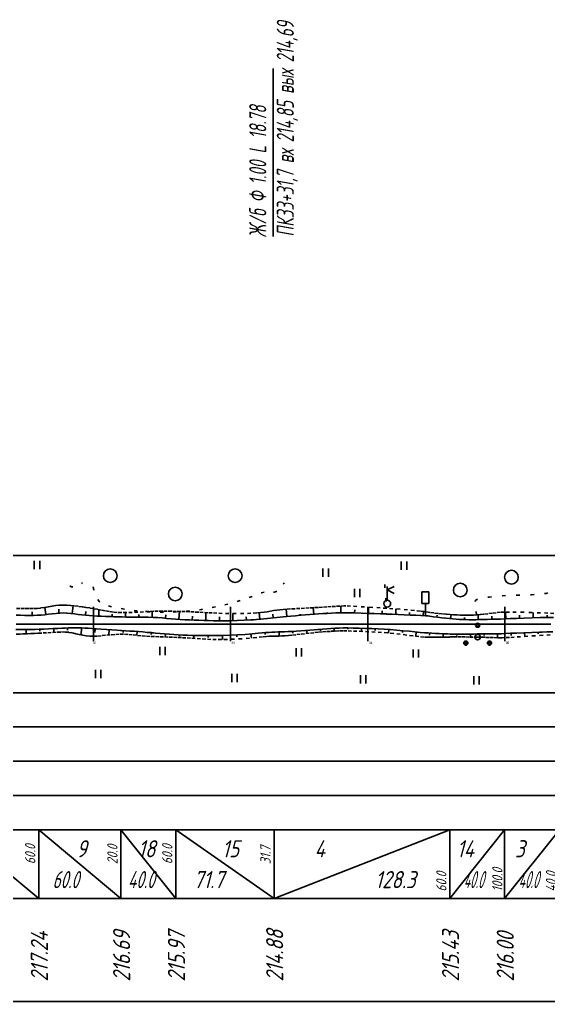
# Model space of a CAD drawing. Extents: x 2172 to 5772, y -842 to -248.
# Drawn here: x 2896.4 to 2973.6, y -677.5 to -534.4 of the extents above; entities that cross this region are included whole.
import ezdxf

# ---------------------------------------------------------------- set-up
doc = ezdxf.new("R2010")
doc.units = 0
doc.header["$MEASUREMENT"] = 0
for name, pattern in [('CONTI', [0]), ('STROT', [1.7, 0.5, -1.2]), ('TP0', [0])]:
    doc.linetypes.add(name, pattern=pattern)
doc.layers.get('0').update_dxf_attribs({"linetype": 'CONTINUOUS'})
for name, color, linetype in [('DEFAULT', 7, 'CONTI'), ('OTKOSDEFAULT', 32, 'CONTI'), ('SIT_LDEFAULT', 7, 'CONTI'), ('USLZNDEFAULT', 7, 'CONTI'), ('ОТМЕТКИ_КЮВЕТОВ', 7, 'CONTINUOUS'), ('ЧЕРНЫЕ_ОТМЕТКИ', 7, 'CONTINUOUS')]:
    doc.layers.add(name, color=color, linetype=linetype)
doc.styles.add('eskd', font='spds.shx', dxfattribs={"width": 1.2, "oblique": 15})
doc.styles.add('SHRFT', font='TXT', dxfattribs={"width": 8.75})
doc.styles.add('ГОСТ', font='gost.TTF', dxfattribs={"oblique": 15, "height": 1})

# ---------------------------------------------------------------- blocks, each defined once
blk = doc.blocks.new('BL_2009')
at = {"color": 0}
for centre, radius in [((0, 8.65), 1.5), ((0, 8.65), 0.75), ((0, 0), 2), ((-8.65, -4.35), 1.5), ((-8.65, -4.35), 0.75), ((8.65, -4.35), 1.5), ((8.65, -4.35), 0.75)]:
    blk.add_circle(centre, radius, dxfattribs=at)
blk = doc.blocks.new('BL_15')
at = {"color": 0}
for p, q in [((2.5, 17.5), (-2.5, 17.5)), ((-2.5, 17.5), (-2.5, 9)), ((2.5, 9), (2.5, 17.5)), ((-2.5, 9), (0, 9)), ((0, 0), (0, 9)), ((0, 9), (2.5, 9)), ((2, 0), (0, 0))]:
    blk.add_line(p, q, dxfattribs=at)
blk = doc.blocks.new('BL_4017')
at = {"color": 0}
for p, q in [((0, 2.5), (0, 12.5)), ((5, 12.5), (0, 10)), ((0, 10), (5, 7.5))]:
    blk.add_line(p, q, dxfattribs=at)
blk.add_circle((0, 0), 2.5, dxfattribs=at)
blk = doc.blocks.new('BL_2011')
at = {"color": 0}
for p, q in [((0, 0), (0, 6)), ((4, 0), (4, 6))]:
    blk.add_line(p, q, dxfattribs=at)
blk = doc.blocks.new('BL_2004')
at = {"color": 0}
blk.add_circle((0, 0), 5, dxfattribs=at)

msp = doc.modelspace()

# ---------------------------------------------------------------- linework, layer by layer
at = {"linetype": 'TP0'}
for p, q in [((2933.46, -565.98), (2933.46, -541.48)), ((3107.23, -612.48), (2267.23, -612.48)), ((3107.23, -632.48), (2267.23, -632.48)), ((3107.23, -642.48), (2267.23, -642.48)), ((3107.23, -647.48), (2267.23, -647.48)), ((3107.23, -652.48), (2267.23, -652.48)), ((3107.23, -662.48), (2267.23, -662.48)), ((3107.23, -677.48), (2267.23, -677.48))]:
    msp.add_line(p, q, dxfattribs=at)
at = {"layer": 'DEFAULT', "color": 12, "linetype": 'CONTI'}
for p, q in [((2907.23, -624.98), (2907.23, -619.98)), ((2927.23, -624.98), (2927.23, -619.98)), ((2947.23, -624.98), (2947.23, -619.98)), ((2967.23, -624.98), (2967.23, -619.98)), ((2907.02, -622.48), (2906.23, -622.48)), ((2907.81, -622.48), (2907.02, -622.48)), ((2908.59, -622.48), (2907.81, -622.48)), ((2909.38, -622.48), (2908.59, -622.48)), ((2910.17, -622.48), (2909.38, -622.48)), ((2910.95, -622.48), (2910.17, -622.48)), ((2911.74, -622.48), (2910.95, -622.48)), ((2912.53, -622.48), (2911.74, -622.48)), ((2913.31, -622.48), (2912.53, -622.48)), ((2914.1, -622.48), (2913.31, -622.48)), ((2914.88, -622.48), (2914.1, -622.48)), ((2915.67, -622.48), (2914.88, -622.48)), ((2916.46, -622.48), (2915.67, -622.48)), ((2917.24, -622.48), (2916.46, -622.48)), ((2918.03, -622.48), (2917.24, -622.48)), ((2918.82, -622.48), (2918.03, -622.48)), ((2919.6, -622.48), (2918.82, -622.48)), ((2920.39, -622.48), (2919.6, -622.48)), ((2921.18, -622.48), (2920.39, -622.48)), ((2921.96, -622.48), (2921.18, -622.48)), ((2922.75, -622.48), (2921.96, -622.48)), ((2923.54, -622.48), (2922.75, -622.48)), ((2924.32, -622.48), (2923.54, -622.48)), ((2925.11, -622.48), (2924.32, -622.48)), ((2925.9, -622.48), (2925.11, -622.48)), ((2926.68, -622.48), (2925.9, -622.48)), ((2927.47, -622.48), (2926.68, -622.48)), ((2928.26, -622.48), (2927.47, -622.48)), ((2929.04, -622.48), (2928.26, -622.48)), ((2943.04, -622.48), (2950.3, -622.48)), ((2964.3, -622.48), (2965.48, -622.48)), ((2965.48, -622.48), (2966.65, -622.48)), ((2966.65, -622.48), (2967.83, -622.48)), ((2967.83, -622.48), (2969, -622.48))]:
    msp.add_line(p, q, dxfattribs=at)
for points in [[(2895.95, -622.48, 0), (2896.79, -622.48, 0)], [(2896.79, -622.48, 0), (2897.59, -622.48, 0)], [(2897.59, -622.48, 0), (2898.36, -622.48, 0)], [(2898.36, -622.48, 0), (2899.09, -622.48, 0)], [(2899.09, -622.48, 0), (2899.79, -622.48, 0)], [(2899.79, -622.48, 0), (2900.45, -622.48, 0)], [(2900.45, -622.48, 0), (2901.07, -622.48, 0)], [(2901.07, -622.48, 0), (2901.66, -622.48, 0)], [(2901.66, -622.48, 0), (2902.21, -622.48, 0)], [(2902.21, -622.48, 0), (2902.73, -622.48, 0)], [(2902.73, -622.48, 0), (2903.22, -622.48, 0)], [(2903.22, -622.48, 0), (2903.66, -622.48, 0)], [(2903.66, -622.48, 0), (2904.07, -622.48, 0)], [(2904.07, -622.48, 0), (2904.45, -622.48, 0)], [(2904.45, -622.48, 0), (2904.79, -622.48, 0)], [(2904.79, -622.48, 0), (2905.09, -622.48, 0)], [(2905.09, -622.48, 0), (2905.36, -622.48, 0)], [(2905.36, -622.48, 0), (2905.59, -622.48, 0)], [(2905.59, -622.48, 0), (2905.79, -622.48, 0)], [(2905.79, -622.48, 0), (2905.95, -622.48, 0)], [(2905.95, -622.48, 0), (2906.07, -622.48, 0)], [(2906.07, -622.48, 0), (2906.16, -622.48, 0)], [(2906.16, -622.48, 0), (2906.22, -622.48, 0)], [(2906.22, -622.48, 0), (2906.23, -622.48, 0)], [(2929.06, -622.48, 0), (2929.04, -622.48, 0)], [(2929.11, -622.48, 0), (2929.06, -622.48, 0)], [(2929.2, -622.48, 0), (2929.11, -622.48, 0)], [(2929.33, -622.48, 0), (2929.2, -622.48, 0)], [(2929.49, -622.48, 0), (2929.33, -622.48, 0)], [(2929.69, -622.48, 0), (2929.49, -622.48, 0)], [(2929.92, -622.48, 0), (2929.69, -622.48, 0)], [(2930.19, -622.48, 0), (2929.92, -622.48, 0)], [(2930.49, -622.48, 0), (2930.19, -622.48, 0)], [(2930.83, -622.48, 0), (2930.49, -622.48, 0)], [(2931.2, -622.48, 0), (2930.83, -622.48, 0)], [(2931.61, -622.48, 0), (2931.2, -622.48, 0)], [(2932.06, -622.48, 0), (2931.61, -622.48, 0)], [(2932.54, -622.48, 0), (2932.06, -622.48, 0)], [(2933.06, -622.48, 0), (2932.54, -622.48, 0)], [(2933.61, -622.48, 0), (2933.06, -622.48, 0)], [(2934.2, -622.48, 0), (2933.61, -622.48, 0)], [(2934.83, -622.48, 0), (2934.2, -622.48, 0)], [(2935.49, -622.48, 0), (2934.83, -622.48, 0)], [(2936.18, -622.48, 0), (2935.49, -622.48, 0)], [(2936.92, -622.48, 0), (2936.18, -622.48, 0)], [(2937.69, -622.48, 0), (2936.92, -622.48, 0)], [(2938.49, -622.48, 0), (2937.69, -622.48, 0)], [(2939.33, -622.48, 0), (2938.49, -622.48, 0)], [(2940.2, -622.48, 0), (2939.33, -622.48, 0)], [(2941.11, -622.48, 0), (2940.2, -622.48, 0)], [(2942.06, -622.48, 0), (2941.11, -622.48, 0)], [(2943.04, -622.48, 0), (2942.06, -622.48, 0)], [(2950.3, -622.48, 0), (2951.81, -622.48, 0)], [(2951.81, -622.48, 0), (2953.24, -622.48, 0)], [(2953.24, -622.48, 0), (2954.58, -622.48, 0)], [(2954.58, -622.48, 0), (2955.83, -622.48, 0)], [(2955.83, -622.48, 0), (2957, -622.48, 0)], [(2957, -622.48, 0), (2958.08, -622.48, 0)], [(2958.08, -622.48, 0), (2959.07, -622.48, 0)], [(2959.07, -622.48, 0), (2959.98, -622.48, 0)], [(2959.98, -622.48, 0), (2960.8, -622.48, 0)], [(2960.8, -622.48, 0), (2961.53, -622.48, 0)], [(2961.53, -622.48, 0), (2962.18, -622.48, 0)], [(2962.18, -622.48, 0), (2962.74, -622.48, 0)], [(2962.74, -622.48, 0), (2963.22, -622.48, 0)], [(2963.22, -622.48, 0), (2963.61, -622.48, 0)], [(2963.61, -622.48, 0), (2963.91, -622.48, 0)], [(2963.91, -622.48, 0), (2964.13, -622.48, 0)], [(2964.13, -622.48, 0), (2964.26, -622.48, 0)], [(2964.26, -622.48, 0), (2964.3, -622.48, 0)], [(2969.05, -622.48, 0), (2969, -622.48, 0)], [(2969.17, -622.48, 0), (2969.05, -622.48, 0)], [(2969.37, -622.48, 0), (2969.17, -622.48, 0)], [(2969.66, -622.48, 0), (2969.37, -622.48, 0)], [(2970.02, -622.48, 0), (2969.66, -622.48, 0)], [(2970.48, -622.48, 0), (2970.02, -622.48, 0)], [(2971, -622.48, 0), (2970.48, -622.48, 0)], [(2971.62, -622.48, 0), (2971, -622.48, 0)], [(2972.31, -622.48, 0), (2971.62, -622.48, 0)], [(2973.09, -622.48, 0), (2972.31, -622.48, 0)], [(2973.94, -622.48, 0), (2973.09, -622.48, 0)]]:
    msp.add_polyline3d(points, dxfattribs=at)
at = {"layer": 'OTKOSDEFAULT', "color": 32, "linetype": 'STROT'}
for p, q in [((2902.77, -619.7, 43.27), (2902.23, -619.72, 43.27)), ((2903.31, -619.71, 43.27), (2902.77, -619.7, 43.27)), ((2896.49, -620.2, 43.35), (2895.84, -620.19, 43.36)), ((2897.13, -620.21, 43.34), (2896.49, -620.2, 43.35)), ((2897.76, -620.22, 43.33), (2897.13, -620.21, 43.34)), ((2898.37, -620.21, 43.32), (2897.76, -620.22, 43.33)), ((2898.94, -620.19, 43.31), (2898.37, -620.21, 43.32)), ((2899.5, -620.14, 43.31), (2898.94, -620.19, 43.31)), ((2900.05, -620.06, 43.3), (2899.5, -620.14, 43.31)), ((2900.6, -619.96, 43.29), (2900.05, -620.06, 43.3)), ((2901.15, -619.87, 43.29), (2900.6, -619.96, 43.29)), ((2901.69, -619.78, 43.28), (2901.15, -619.87, 43.29)), ((2902.23, -619.72, 43.27), (2901.69, -619.78, 43.28)), ((2903.86, -619.75, 43.27), (2903.31, -619.71, 43.27)), ((2904.42, -619.81, 43.26), (2903.86, -619.75, 43.27)), ((2904.98, -619.88, 43.26), (2904.42, -619.81, 43.26)), ((2905.55, -619.97, 43.26), (2904.98, -619.88, 43.26)), ((2906.11, -620.05, 43.26), (2905.55, -619.97, 43.26)), ((2906.66, -620.13, 43.26), (2906.11, -620.05, 43.26)), ((2907.22, -620.22, 43.26), (2906.66, -620.13, 43.26)), ((2907.78, -620.32, 43.25), (2907.22, -620.22, 43.26)), ((2908.35, -620.44, 43.24), (2907.78, -620.32, 43.25)), ((2908.93, -620.55, 43.24), (2908.35, -620.44, 43.24)), ((2909.51, -620.65, 43.23), (2908.93, -620.55, 43.24)), ((2910.1, -620.73, 43.22), (2909.51, -620.65, 43.23)), ((2910.68, -620.78, 43.21), (2910.1, -620.73, 43.22)), ((2911.33, -620.81, 43.2), (2910.68, -620.78, 43.21)), ((2912.07, -620.81, 43.19), (2911.33, -620.81, 43.2)), ((2912.88, -620.78, 43.18), (2912.07, -620.81, 43.19)), ((2913.71, -620.74, 43.16), (2912.88, -620.78, 43.18)), ((2914.53, -620.68, 43.15), (2913.71, -620.74, 43.16)), ((2915.31, -620.64, 43.13), (2914.53, -620.68, 43.15)), ((2916.01, -620.61, 43.12), (2915.31, -620.64, 43.13)), ((2916.66, -620.6, 43.13), (2916.01, -620.61, 43.12)), ((2917.32, -620.59, 43.13), (2916.66, -620.6, 43.13)), ((2917.98, -620.6, 43.13), (2917.32, -620.59, 43.13)), ((2918.63, -620.61, 43.14), (2917.98, -620.6, 43.13)), ((2919.29, -620.62, 43.14), (2918.63, -620.61, 43.14)), ((2919.95, -620.64, 43.14), (2919.29, -620.62, 43.14)), ((2920.6, -620.66, 43.15), (2919.95, -620.64, 43.14)), ((2921.26, -620.68, 43.15), (2920.6, -620.66, 43.15)), ((2921.91, -620.71, 43.15), (2921.26, -620.68, 43.15)), ((2922.57, -620.75, 43.15), (2921.91, -620.71, 43.15)), ((2923.23, -620.78, 43.15), (2922.57, -620.75, 43.15)), ((2923.9, -620.82, 43.16), (2923.23, -620.78, 43.15)), ((2924.56, -620.85, 43.16), (2923.9, -620.82, 43.16)), ((2925.22, -620.88, 43.16), (2924.56, -620.85, 43.16)), ((2926.01, -620.91, 43.15), (2925.22, -620.88, 43.16)), ((2926.98, -620.94, 43.14), (2926.01, -620.91, 43.15)), ((2928.06, -620.95, 43.12), (2926.98, -620.94, 43.14)), ((2929.15, -620.94, 43.1), (2928.06, -620.95, 43.12)), ((2930.17, -620.9, 43.09), (2929.15, -620.94, 43.1)), ((2931.03, -620.85, 43.08), (2930.17, -620.9, 43.09)), ((2931.65, -620.8, 43.07), (2931.03, -620.85, 43.08)), ((2932.11, -620.74, 43.06), (2931.65, -620.8, 43.07)), ((2932.57, -620.67, 43.05), (2932.11, -620.74, 43.06)), ((2933.04, -620.6, 43.03), (2932.57, -620.67, 43.05)), ((2933.5, -620.52, 43.02), (2933.04, -620.6, 43.03)), ((2933.96, -620.44, 43.01), (2933.5, -620.52, 43.02)), ((2934.42, -620.38, 43), (2933.96, -620.44, 43.01)), ((2934.89, -620.33, 42.99), (2934.42, -620.38, 43)), ((2935.4, -620.29, 43), (2934.89, -620.33, 42.99)), ((2935.99, -620.26, 43), (2935.4, -620.29, 43)), ((2936.63, -620.23, 43.02), (2935.99, -620.26, 43)), ((2937.32, -620.2, 43.03), (2936.63, -620.23, 43.02)), ((2938.01, -620.16, 43.04), (2937.32, -620.2, 43.03)), ((2938.7, -620.13, 43.05), (2938.01, -620.16, 43.04)), ((2939.36, -620.09, 43.06), (2938.7, -620.13, 43.05)), ((2939.99, -620.05, 43.07), (2939.36, -620.09, 43.06)), ((2940.62, -620.01, 43.08), (2939.99, -620.05, 43.07)), ((2941.26, -619.97, 43.09), (2940.62, -620.01, 43.08)), ((2941.9, -619.93, 43.11), (2941.26, -619.97, 43.09)), ((2942.54, -619.89, 43.12), (2941.9, -619.93, 43.11)), ((2943.18, -619.86, 43.13), (2942.54, -619.89, 43.12)), ((2943.82, -619.82, 43.14), (2943.18, -619.86, 43.13)), ((2944.06, -619.83, 43.14), (2943.82, -619.82, 43.14)), ((2944.72, -619.87, 43.14), (2944.06, -619.83, 43.14)), ((2945.66, -619.91, 43.14), (2944.72, -619.87, 43.14)), ((2946.78, -619.97, 43.14), (2945.66, -619.91, 43.14)), ((2947.96, -620.04, 43.14), (2946.78, -619.97, 43.14)), ((2949.07, -620.11, 43.14), (2947.96, -620.04, 43.14)), ((2950.01, -620.17, 43.15), (2949.07, -620.11, 43.14)), ((2950.92, -620.23, 43.15), (2950.01, -620.17, 43.15)), ((2951.96, -620.32, 43.15), (2950.92, -620.23, 43.15)), ((2953.03, -620.42, 43.15), (2951.96, -620.32, 43.15)), ((2954.04, -620.51, 43.15), (2953.03, -620.42, 43.15)), ((2954.89, -620.59, 43.15), (2954.04, -620.51, 43.15)), ((2955.47, -620.65, 43.15), (2954.89, -620.59, 43.15)), ((2955.69, -620.67, 43.15), (2955.47, -620.65, 43.15)), ((2956.28, -620.77, 43.15), (2955.69, -620.67, 43.15)), ((2956.88, -620.85, 43.15), (2956.28, -620.77, 43.15)), ((2957.5, -620.91, 43.15), (2956.88, -620.85, 43.15)), ((2958.11, -620.98, 43.14), (2957.5, -620.91, 43.15)), ((2958.7, -621.03, 43.14), (2958.11, -620.98, 43.14)), ((2959.25, -621.07, 43.14), (2958.7, -621.03, 43.14)), ((2959.76, -621.11, 43.14), (2959.25, -621.07, 43.14)), ((2960.24, -621.14, 43.15), (2959.76, -621.11, 43.14)), ((2963.65, -621.1, 43.21), (2963.14, -621.14, 43.21)), ((2964.2, -621.04, 43.21), (2963.65, -621.1, 43.21)), ((2964.78, -620.97, 43.21), (2964.2, -621.04, 43.21)), ((2965.39, -620.89, 43.21), (2964.78, -620.97, 43.21)), ((2966, -620.82, 43.21), (2965.39, -620.89, 43.21)), ((2966.61, -620.76, 43.21), (2966, -620.82, 43.21)), ((2967.21, -620.73, 43.21), (2966.61, -620.76, 43.21)), ((2967.94, -620.72, 43.22), (2967.21, -620.73, 43.21)), ((2968.92, -620.72, 43.23), (2967.94, -620.72, 43.22)), ((2970.05, -620.75, 43.24), (2968.92, -620.72, 43.23)), ((2971.25, -620.79, 43.25), (2970.05, -620.75, 43.24)), ((2972.44, -620.83, 43.27), (2971.25, -620.79, 43.25)), ((2973.52, -620.88, 43.28), (2972.44, -620.83, 43.27)), ((2974.42, -620.91, 43.29), (2973.52, -620.88, 43.28)), ((2960.73, -621.16, 43.16), (2960.24, -621.14, 43.15)), ((2961.21, -621.17, 43.17), (2960.73, -621.16, 43.16)), ((2961.69, -621.18, 43.18), (2961.21, -621.17, 43.17)), ((2962.18, -621.18, 43.19), (2961.69, -621.18, 43.18)), ((2962.66, -621.17, 43.2), (2962.18, -621.18, 43.19)), ((2963.14, -621.14, 43.21), (2962.66, -621.17, 43.2)), ((2895.94, -623.96, 43.48), (2896.47, -623.93, 43.47)), ((2896.47, -623.93, 43.47), (2897.01, -623.91, 43.46)), ((2897.01, -623.91, 43.46), (2897.55, -623.88, 43.45)), ((2897.55, -623.88, 43.45), (2898.08, -623.86, 43.44)), ((2898.08, -623.86, 43.44), (2898.62, -623.84, 43.44)), ((2898.62, -623.84, 43.44), (2899.2, -623.81, 43.43)), ((2899.2, -623.81, 43.43), (2899.86, -623.77, 43.42)), ((2899.86, -623.77, 43.42), (2900.55, -623.73, 43.41)), ((2900.55, -623.73, 43.41), (2901.25, -623.68, 43.4)), ((2901.25, -623.68, 43.4), (2901.93, -623.65, 43.39)), ((2901.93, -623.65, 43.39), (2902.56, -623.63, 43.38)), ((2902.56, -623.63, 43.38), (2903.11, -623.64, 43.37)), ((2903.11, -623.64, 43.37), (2903.62, -623.68, 43.36)), ((2903.62, -623.68, 43.36), (2904.13, -623.77, 43.35)), ((2904.13, -623.77, 43.35), (2904.63, -623.88, 43.34)), ((2904.63, -623.88, 43.34), (2905.14, -624, 43.33)), ((2909.81, -624.03, 43.28), (2910.47, -623.98, 43.28)), ((2910.47, -623.98, 43.28), (2911.1, -623.96, 43.28)), ((2911.1, -623.96, 43.28), (2911.73, -623.97, 43.29)), ((2911.73, -623.97, 43.29), (2912.37, -624.01, 43.3)), ((2936.87, -624.01, 43.31), (2937.53, -623.93, 43.31)), ((2937.53, -623.93, 43.31), (2938.21, -623.86, 43.3)), ((2938.21, -623.86, 43.3), (2938.87, -623.78, 43.3)), ((2938.87, -623.78, 43.3), (2939.5, -623.72, 43.3)), ((2939.5, -623.72, 43.3), (2940.1, -623.67, 43.3)), ((2940.1, -623.67, 43.3), (2940.7, -623.62, 43.3)), ((2940.7, -623.62, 43.3), (2941.3, -623.57, 43.3)), ((2941.3, -623.57, 43.3), (2941.9, -623.53, 43.31)), ((2941.9, -623.53, 43.31), (2942.5, -623.5, 43.31)), ((2942.5, -623.5, 43.31), (2943.1, -623.48, 43.31)), ((2943.1, -623.48, 43.31), (2943.7, -623.47, 43.31)), ((2943.7, -623.47, 43.31), (2944.36, -623.48, 43.31)), ((2944.36, -623.48, 43.31), (2945.14, -623.49, 43.31)), ((2945.14, -623.49, 43.31), (2946, -623.52, 43.31)), ((2946, -623.52, 43.31), (2946.91, -623.56, 43.31)), ((2946.91, -623.56, 43.31), (2947.84, -623.61, 43.31)), ((2947.84, -623.61, 43.31), (2948.77, -623.66, 43.31)), ((2948.77, -623.66, 43.31), (2949.64, -623.72, 43.31)), ((2949.64, -623.72, 43.31), (2950.53, -623.8, 43.31)), ((2950.53, -623.8, 43.31), (2951.47, -623.9, 43.3)), ((2951.47, -623.9, 43.3), (2952.43, -624.01, 43.3)), ((2905.14, -624, 43.33), (2905.66, -624.11, 43.32)), ((2905.66, -624.11, 43.32), (2906.18, -624.2, 43.31)), ((2906.18, -624.2, 43.31), (2906.7, -624.25, 43.3)), ((2906.7, -624.25, 43.3), (2907.25, -624.25, 43.29)), ((2907.25, -624.25, 43.29), (2907.86, -624.22, 43.29)), ((2907.86, -624.22, 43.29), (2908.49, -624.16, 43.29)), ((2908.49, -624.16, 43.29), (2909.15, -624.09, 43.28)), ((2909.15, -624.09, 43.28), (2909.81, -624.03, 43.28)), ((2912.37, -624.01, 43.3), (2913.01, -624.06, 43.31)), ((2913.01, -624.06, 43.31), (2913.66, -624.12, 43.32)), ((2913.66, -624.12, 43.32), (2914.31, -624.18, 43.34)), ((2914.31, -624.18, 43.34), (2914.97, -624.24, 43.35)), ((2914.97, -624.24, 43.35), (2915.62, -624.28, 43.36)), ((2915.62, -624.28, 43.36), (2916.27, -624.31, 43.35)), ((2916.27, -624.31, 43.35), (2916.92, -624.34, 43.35)), ((2916.92, -624.34, 43.35), (2917.57, -624.36, 43.34)), ((2917.57, -624.36, 43.34), (2918.23, -624.38, 43.33)), ((2918.23, -624.38, 43.33), (2918.88, -624.4, 43.33)), ((2918.88, -624.4, 43.33), (2919.54, -624.43, 43.32)), ((2919.54, -624.43, 43.32), (2920.19, -624.46, 43.31)), ((2920.19, -624.46, 43.31), (2920.87, -624.5, 43.32)), ((2920.87, -624.5, 43.32), (2921.58, -624.55, 43.33)), ((2921.58, -624.55, 43.33), (2922.33, -624.6, 43.34)), ((2922.33, -624.6, 43.34), (2923.09, -624.65, 43.35)), ((2923.09, -624.65, 43.35), (2923.86, -624.69, 43.36)), ((2923.86, -624.69, 43.36), (2924.63, -624.71, 43.37)), ((2924.63, -624.71, 43.37), (2925.39, -624.72, 43.38)), ((2925.39, -624.72, 43.38), (2926.25, -624.72, 43.37)), ((2926.25, -624.72, 43.37), (2927.28, -624.7, 43.36)), ((2927.28, -624.7, 43.36), (2928.4, -624.65, 43.35)), ((2928.4, -624.65, 43.35), (2929.51, -624.57, 43.33)), ((2929.51, -624.57, 43.33), (2930.54, -624.48, 43.32)), ((2930.54, -624.48, 43.32), (2931.39, -624.39, 43.31)), ((2931.39, -624.39, 43.31), (2932, -624.33, 43.31)), ((2932, -624.33, 43.31), (2932.45, -624.29, 43.31)), ((2932.45, -624.29, 43.31), (2932.9, -624.26, 43.31)), ((2932.9, -624.26, 43.31), (2933.36, -624.25, 43.31)), ((2933.36, -624.25, 43.31), (2933.81, -624.23, 43.31)), ((2933.81, -624.23, 43.31), (2934.26, -624.22, 43.31)), ((2934.26, -624.22, 43.31), (2934.71, -624.2, 43.31)), ((2934.71, -624.2, 43.31), (2935.16, -624.17, 43.31)), ((2935.16, -624.17, 43.31), (2935.66, -624.13, 43.31)), ((2935.66, -624.13, 43.31), (2936.24, -624.07, 43.31)), ((2936.24, -624.07, 43.31), (2936.87, -624.01, 43.31)), ((2952.43, -624.01, 43.3), (2953.35, -624.13, 43.29)), ((2953.35, -624.13, 43.29), (2954.21, -624.23, 43.29)), ((2954.21, -624.23, 43.29), (2954.96, -624.32, 43.28)), ((2954.96, -624.32, 43.28), (2955.57, -624.37, 43.28)), ((2955.57, -624.37, 43.28), (2956.09, -624.4, 43.3)), ((2956.09, -624.4, 43.3), (2956.61, -624.4, 43.31)), ((2956.61, -624.4, 43.31), (2957.13, -624.4, 43.33)), ((2957.13, -624.4, 43.33), (2957.65, -624.39, 43.34)), ((2957.65, -624.39, 43.34), (2958.17, -624.38, 43.36)), ((2958.17, -624.38, 43.36), (2958.7, -624.37, 43.38)), ((2958.7, -624.37, 43.38), (2959.22, -624.36, 43.39)), ((2959.22, -624.36, 43.39), (2959.75, -624.36, 43.39)), ((2959.75, -624.36, 43.39), (2960.32, -624.36, 43.38)), ((2960.32, -624.36, 43.38), (2960.9, -624.36, 43.37)), ((2960.9, -624.36, 43.37), (2961.5, -624.36, 43.36)), ((2961.5, -624.36, 43.36), (2962.1, -624.37, 43.36)), ((2962.1, -624.37, 43.36), (2962.7, -624.37, 43.35)), ((2962.7, -624.37, 43.35), (2963.28, -624.38, 43.34)), ((2963.28, -624.38, 43.34), (2963.86, -624.39, 43.34)), ((2963.86, -624.39, 43.34), (2964.45, -624.41, 43.34)), ((2964.45, -624.41, 43.34), (2965.05, -624.43, 43.34)), ((2965.05, -624.43, 43.34), (2965.64, -624.45, 43.34)), ((2965.64, -624.45, 43.34), (2966.24, -624.47, 43.34)), ((2966.24, -624.47, 43.34), (2966.83, -624.47, 43.34)), ((2966.83, -624.47, 43.34), (2967.42, -624.45, 43.34)), ((2967.42, -624.45, 43.34), (2968.13, -624.41, 43.33)), ((2968.13, -624.41, 43.33), (2969.04, -624.35, 43.32)), ((2969.04, -624.35, 43.32), (2970.09, -624.27, 43.31)), ((2970.09, -624.27, 43.31), (2971.21, -624.2, 43.3)), ((2971.21, -624.2, 43.3), (2972.32, -624.13, 43.29)), ((2972.32, -624.13, 43.29), (2973.36, -624.07, 43.28)), ((2973.36, -624.07, 43.28), (2974.27, -624.03, 43.27))]:
    msp.add_line(p, q, dxfattribs=at)
at = {"layer": 'OTKOSDEFAULT', "color": 32}
for p, q in [((2898.27, -621.21), (2898.27, -620.71)), ((2899.57, -621.16, 43.52), (2900.12, -621.11, 43.51)), ((2900.24, -621.09), (2900.12, -620.05)), ((2900.12, -621.11, 43.51), (2900.66, -621.04, 43.5)), ((2900.66, -621.04, 43.5), (2901.21, -620.97, 43.49)), ((2901.21, -620.97, 43.49), (2901.75, -620.91, 43.47)), ((2901.75, -620.91, 43.47), (2902.29, -620.87, 43.46)), ((2902.18, -620.88), (2902.15, -620.31)), ((2902.29, -620.87, 43.46), (2902.83, -620.86, 43.45)), ((2902.83, -620.86, 43.45), (2903.37, -620.88, 43.46)), ((2903.37, -620.88, 43.46), (2903.91, -620.92, 43.46)), ((2903.91, -620.92, 43.46), (2904.44, -620.99, 43.47)), ((2904.11, -620.95), (2904.23, -619.79)), ((2904.44, -620.99, 43.47), (2904.98, -621.06, 43.47)), ((2904.98, -621.06, 43.47), (2905.53, -621.13, 43.48)), ((2905.53, -621.13, 43.48), (2906.07, -621.19, 43.48)), ((2906.04, -621.19), (2906.1, -620.62)), ((2907.98, -621.33), (2908.01, -620.37)), ((2909.92, -621.39), (2909.93, -621.05)), ((2911.87, -621.45), (2911.88, -620.81)), ((2913.82, -621.48), (2913.82, -621.1)), ((2915.77, -621.51), (2915.79, -620.62)), ((2917.72, -621.62), (2917.75, -621.11)), ((2919.67, -621.78), (2919.75, -620.64)), ((2923.61, -621.96), (2923.63, -620.81)), ((2927.56, -621.99), (2927.54, -620.95)), ((2931.5, -621.76), (2931.41, -620.82)), ((2933.46, -621.56), (2933.41, -621.05)), ((2935.42, -621.37), (2935.33, -620.3)), ((2937.39, -621.19), (2937.37, -621.01)), ((2937.39, -621.19, 43.33), (2938.1, -621.13, 43.33)), ((2938.1, -621.13, 43.33), (2938.79, -621.07, 43.33)), ((2938.79, -621.07, 43.33), (2939.44, -621.02, 43.33)), ((2939.36, -621.02), (2939.29, -620.09)), ((2939.44, -621.02, 43.33), (2940.07, -620.98, 43.33)), ((2940.07, -620.98, 43.33), (2940.7, -620.94, 43.34)), ((2940.7, -620.94, 43.34), (2941.34, -620.91, 43.34)), ((2941.34, -620.91), (2941.33, -620.78)), ((2941.34, -620.91, 43.34), (2941.97, -620.88, 43.34)), ((2941.97, -620.88, 43.34), (2942.6, -620.86, 43.34)), ((2942.6, -620.86, 43.34), (2943.24, -620.85, 43.35)), ((2943.24, -620.85, 43.35), (2943.87, -620.85, 43.35)), ((2943.33, -620.85), (2943.32, -619.85)), ((2943.87, -620.85, 43.35), (2944.58, -620.85, 43.35)), ((2944.58, -620.85, 43.35), (2945.4, -620.86, 43.36)), ((2945.33, -620.86), (2945.34, -620.38)), ((2945.4, -620.86, 43.36), (2946.29, -620.88, 43.36)), ((2946.29, -620.88, 43.36), (2947.23, -620.91, 43.37)), ((2947.23, -620.91, 43.37), (2948.18, -620.94, 43.37)), ((2947.33, -620.92), (2947.36, -620.01)), ((2948.18, -620.94, 43.37), (2949.1, -620.97, 43.38)), ((2949.1, -620.97, 43.38), (2949.95, -621, 43.38)), ((2949.33, -620.98), (2949.35, -620.55)), ((2949.95, -621, 43.38), (2950.79, -621.04, 43.37)), ((2950.79, -621.04, 43.37), (2951.68, -621.07, 43.36)), ((2951.33, -621.06), (2951.36, -620.27)), ((2951.68, -621.07, 43.36), (2952.57, -621.12, 43.35)), ((2952.57, -621.12, 43.35), (2953.44, -621.16, 43.34)), ((2953.33, -621.15), (2953.35, -620.8)), ((2955.33, -621.27), (2955.38, -620.64)), ((2959.33, -621.7), (2959.39, -621.08)), ((2963.35, -621.84), (2963.34, -621.13)), ((2967.37, -621.71), (2967.33, -620.72)), ((2971.4, -621.56), (2971.38, -620.79)), ((2895.93, -621.18, 43.52), (2896.58, -621.19, 43.53)), ((2896.58, -621.19, 43.53), (2897.22, -621.21, 43.53)), ((2897.22, -621.21, 43.53), (2897.85, -621.21, 43.53)), ((2897.85, -621.21, 43.53), (2898.45, -621.21, 43.53)), ((2898.45, -621.21, 43.53), (2899.02, -621.2, 43.54)), ((2899.02, -621.2, 43.54), (2899.57, -621.16, 43.52)), ((2906.07, -621.19, 43.48), (2906.61, -621.25, 43.49)), ((2906.61, -621.25, 43.49), (2907.17, -621.28, 43.48)), ((2907.17, -621.28, 43.48), (2907.75, -621.32, 43.48)), ((2907.75, -621.32, 43.48), (2908.34, -621.34, 43.48)), ((2908.34, -621.34, 43.48), (2908.95, -621.36, 43.47)), ((2908.95, -621.36, 43.47), (2909.56, -621.38, 43.47)), ((2909.56, -621.38, 43.47), (2910.17, -621.4, 43.46)), ((2910.17, -621.4, 43.46), (2910.77, -621.42, 43.46)), ((2910.77, -621.42, 43.46), (2911.41, -621.44, 43.44)), ((2911.41, -621.44, 43.44), (2912.13, -621.46, 43.43)), ((2912.13, -621.46, 43.43), (2912.9, -621.47, 43.41)), ((2912.9, -621.47, 43.41), (2913.68, -621.48, 43.39)), ((2913.68, -621.48, 43.39), (2914.47, -621.48, 43.37)), ((2914.47, -621.48, 43.37), (2915.22, -621.49, 43.36)), ((2915.22, -621.49, 43.36), (2915.91, -621.51, 43.34)), ((2915.91, -621.51, 43.34), (2916.57, -621.54, 43.34)), ((2916.57, -621.54, 43.34), (2917.23, -621.58, 43.34)), ((2917.23, -621.58, 43.34), (2917.89, -621.64, 43.34)), ((2917.89, -621.64, 43.34), (2918.55, -621.69, 43.34)), ((2918.55, -621.69, 43.34), (2919.21, -621.75, 43.34)), ((2919.21, -621.75, 43.34), (2919.88, -621.8, 43.34)), ((2919.88, -621.8, 43.34), (2920.54, -621.84, 43.34)), ((2920.54, -621.84, 43.34), (2921.21, -621.87, 43.34)), ((2921.21, -621.87, 43.34), (2921.9, -621.9, 43.35)), ((2921.64, -621.89), (2921.66, -621.3)), ((2921.9, -621.9, 43.35), (2922.59, -621.93, 43.35)), ((2922.59, -621.93, 43.35), (2923.3, -621.95, 43.36)), ((2923.3, -621.95, 43.36), (2924.01, -621.96, 43.36)), ((2924.01, -621.96, 43.36), (2924.71, -621.98, 43.37)), ((2924.71, -621.98, 43.37), (2925.41, -621.98, 43.38)), ((2925.41, -621.98, 43.38), (2926.21, -621.99, 43.37)), ((2925.59, -621.99), (2925.59, -621.44)), ((2926.21, -621.99, 43.37), (2927.16, -621.99, 43.37)), ((2927.16, -621.99, 43.37), (2928.19, -621.97, 43.37)), ((2928.19, -621.97, 43.37), (2929.23, -621.93, 43.36)), ((2929.23, -621.93, 43.36), (2930.19, -621.87, 43.36)), ((2929.53, -621.92), (2929.51, -621.42)), ((2930.19, -621.87, 43.36), (2931.01, -621.81, 43.36)), ((2931.01, -621.81, 43.36), (2931.62, -621.75, 43.36)), ((2931.62, -621.75, 43.36), (2932.09, -621.71, 43.35)), ((2932.09, -621.71, 43.35), (2932.56, -621.66, 43.35)), ((2932.56, -621.66, 43.35), (2933.03, -621.61, 43.35)), ((2933.03, -621.61, 43.35), (2933.5, -621.56, 43.34)), ((2933.5, -621.56, 43.34), (2933.97, -621.51, 43.34)), ((2933.97, -621.51, 43.34), (2934.44, -621.46, 43.34)), ((2934.44, -621.46, 43.34), (2934.91, -621.42, 43.33)), ((2934.91, -621.42, 43.33), (2935.43, -621.37, 43.33)), ((2935.43, -621.37, 43.33), (2936.03, -621.32, 43.33)), ((2936.03, -621.32, 43.33), (2936.69, -621.26, 43.33)), ((2936.69, -621.26, 43.33), (2937.39, -621.19, 43.33)), ((2953.44, -621.16, 43.34), (2954.26, -621.2, 43.33)), ((2954.26, -621.2, 43.33), (2955.01, -621.25, 43.33)), ((2955.01, -621.25, 43.33), (2955.65, -621.29, 43.32)), ((2955.65, -621.29, 43.32), (2956.24, -621.34, 43.32)), ((2956.24, -621.34, 43.32), (2956.84, -621.41, 43.32)), ((2956.84, -621.41, 43.32), (2957.44, -621.48, 43.32)), ((2957.33, -621.47), (2957.37, -621.19)), ((2957.44, -621.48, 43.32), (2958.04, -621.55, 43.32)), ((2958.04, -621.55, 43.32), (2958.62, -621.62, 43.32)), ((2958.62, -621.62, 43.32), (2959.16, -621.68, 43.32)), ((2959.16, -621.68, 43.32), (2959.66, -621.73, 43.32)), ((2959.66, -621.73, 43.32), (2960.14, -621.76, 43.32)), ((2960.14, -621.76, 43.32), (2960.61, -621.79, 43.32)), ((2960.61, -621.79, 43.32), (2961.09, -621.81, 43.33)), ((2961.09, -621.81, 43.33), (2961.56, -621.83, 43.33)), ((2961.34, -621.82), (2961.35, -621.5)), ((2961.56, -621.83, 43.33), (2962.04, -621.84, 43.33)), ((2962.04, -621.84, 43.33), (2962.51, -621.84, 43.34)), ((2962.51, -621.84, 43.34), (2962.99, -621.84, 43.34)), ((2962.99, -621.84, 43.34), (2963.5, -621.83, 43.35)), ((2963.5, -621.83, 43.35), (2964.07, -621.82, 43.36)), ((2964.07, -621.82, 43.36), (2964.68, -621.8, 43.38)), ((2964.68, -621.8, 43.38), (2965.33, -621.78, 43.39)), ((2965.33, -621.78, 43.39), (2965.98, -621.76, 43.4)), ((2965.36, -621.78), (2965.35, -621.34)), ((2965.98, -621.76, 43.4), (2966.63, -621.74, 43.42)), ((2966.63, -621.74, 43.42), (2967.26, -621.71, 43.43)), ((2967.26, -621.71, 43.43), (2968, -621.68, 43.43)), ((2968, -621.68, 43.43), (2968.96, -621.64, 43.43)), ((2968.96, -621.64, 43.43), (2970.06, -621.6, 43.42)), ((2969.38, -621.62), (2969.37, -621.18)), ((2970.06, -621.6, 43.42), (2971.23, -621.56, 43.42)), ((2971.23, -621.56, 43.42), (2972.38, -621.53, 43.42)), ((2972.38, -621.53, 43.42), (2973.45, -621.51, 43.41)), ((2973.41, -621.51), (2973.4, -621.19)), ((2973.45, -621.51, 43.41), (2974.36, -621.5, 43.41)), ((2896.46, -623.28, 43.56), (2895.9, -623.29, 43.57)), ((2897.02, -623.27, 43.55), (2896.46, -623.28, 43.56)), ((2897.59, -623.27, 43.54), (2897.02, -623.27, 43.55)), ((2897.38, -623.27), (2897.38, -623.89)), ((2898.15, -623.26, 43.52), (2897.59, -623.27, 43.54)), ((2898.71, -623.25, 43.51), (2898.15, -623.26, 43.52)), ((2899.31, -623.23, 43.51), (2898.71, -623.25, 43.51)), ((2899.96, -623.2, 43.5), (2899.31, -623.23, 43.51)), ((2899.39, -623.23), (2899.4, -623.51)), ((2900.64, -623.17, 43.5), (2899.96, -623.2, 43.5)), ((2901.32, -623.14, 43.49), (2900.64, -623.17, 43.5)), ((2901.97, -623.1, 43.49), (2901.32, -623.14, 43.49)), ((2901.41, -623.14), (2901.44, -623.67)), ((2902.58, -623.08, 43.48), (2901.97, -623.1, 43.49)), ((2903.1, -623.05, 43.48), (2902.58, -623.08, 43.48)), ((2903.58, -623.04, 43.47), (2903.1, -623.05, 43.48)), ((2903.43, -623.05), (2903.44, -623.36)), ((2904.06, -623.03, 43.46), (2903.58, -623.04, 43.47)), ((2904.54, -623.03, 43.45), (2904.06, -623.03, 43.46)), ((2905.02, -623.03, 43.44), (2904.54, -623.03, 43.45)), ((2905.49, -623.04, 43.43), (2905.02, -623.03, 43.44)), ((2905.45, -623.04), (2905.43, -624.06)), ((2905.97, -623.05, 43.42), (2905.49, -623.04, 43.43)), ((2906.45, -623.07, 43.41), (2905.97, -623.05, 43.42)), ((2906.99, -623.11, 43.41), (2906.45, -623.07, 43.41)), ((2907.64, -623.16, 43.4), (2906.99, -623.11, 43.41)), ((2907.48, -623.15), (2907.43, -623.7)), ((2908.36, -623.22, 43.39), (2907.64, -623.16, 43.4)), ((2909.12, -623.27, 43.39), (2908.36, -623.22, 43.39)), ((2909.89, -623.32, 43.38), (2909.12, -623.27, 43.39)), ((2909.51, -623.3), (2909.46, -624.06)), ((2910.62, -623.36, 43.37), (2909.89, -623.32, 43.38)), ((2911.29, -623.41, 43.37), (2910.62, -623.36, 43.37)), ((2911.91, -623.45, 43.37), (2911.29, -623.41, 43.37)), ((2911.55, -623.42), (2911.53, -623.7)), ((2912.53, -623.49, 43.37), (2911.91, -623.45, 43.37)), ((2913.16, -623.53, 43.36), (2912.53, -623.49, 43.37)), ((2913.78, -623.58, 43.36), (2913.16, -623.53, 43.36)), ((2913.6, -623.57), (2913.56, -624.11)), ((2914.41, -623.63, 43.36), (2913.78, -623.58, 43.36)), ((2915.04, -623.68, 43.36), (2914.41, -623.63, 43.36)), ((2915.66, -623.72, 43.36), (2915.04, -623.68, 43.36)), ((2915.66, -623.72), (2915.63, -624)), ((2916.29, -623.78, 43.36), (2915.66, -623.72, 43.36)), ((2916.94, -623.83, 43.37), (2916.29, -623.78, 43.36)), ((2917.6, -623.89, 43.37), (2916.94, -623.83, 43.37)), ((2918.26, -623.95, 43.38), (2917.6, -623.89, 43.37)), ((2917.72, -623.9), (2917.67, -624.37)), ((2918.92, -624, 43.38), (2918.26, -623.95, 43.38)), ((2929.35, -623.98, 43.37), (2928.24, -624.06, 43.38)), ((2930.38, -623.89, 43.36), (2929.35, -623.98, 43.37)), ((2930.2, -623.91), (2930.26, -624.51)), ((2931.24, -623.81, 43.36), (2930.38, -623.89, 43.36)), ((2931.85, -623.74, 43.35), (2931.24, -623.81, 43.36)), ((2932.31, -623.71, 43.35), (2931.85, -623.74, 43.35)), ((2932.25, -623.71), (2932.27, -624.01)), ((2932.77, -623.68, 43.35), (2932.31, -623.71, 43.35)), ((2933.23, -623.66, 43.35), (2932.77, -623.68, 43.35)), ((2933.7, -623.65, 43.35), (2933.23, -623.66, 43.35)), ((2934.16, -623.63, 43.34), (2933.7, -623.65, 43.35)), ((2934.62, -623.62, 43.34), (2934.16, -623.63, 43.34)), ((2934.29, -623.63), (2934.31, -624.22)), ((2935.08, -623.6, 43.34), (2934.62, -623.62, 43.34)), ((2935.59, -623.57, 43.33), (2935.08, -623.6, 43.34)), ((2936.17, -623.54, 43.33), (2935.59, -623.57, 43.33)), ((2936.8, -623.49, 43.32), (2936.17, -623.54, 43.33)), ((2936.32, -623.53), (2936.33, -623.8)), ((2937.47, -623.45, 43.31), (2936.8, -623.49, 43.32)), ((2938.14, -623.4, 43.3), (2937.47, -623.45, 43.31)), ((2938.81, -623.35, 43.29), (2938.14, -623.4, 43.3)), ((2938.33, -623.39), (2938.36, -623.84)), ((2939.44, -623.31, 43.29), (2938.81, -623.35, 43.29)), ((2940.04, -623.26, 43.3), (2939.44, -623.31, 43.29)), ((2940.65, -623.21, 43.31), (2940.04, -623.26, 43.3)), ((2940.34, -623.24), (2940.35, -623.44)), ((2941.25, -623.17, 43.32), (2940.65, -623.21, 43.31)), ((2941.86, -623.12, 43.33), (2941.25, -623.17, 43.32)), ((2942.46, -623.08, 43.34), (2941.86, -623.12, 43.33)), ((2942.34, -623.09), (2942.36, -623.51)), ((2943.06, -623.06, 43.35), (2942.46, -623.08, 43.34)), ((2943.67, -623.04, 43.36), (2943.06, -623.06, 43.35)), ((2944.34, -623.04, 43.36), (2943.67, -623.04, 43.36)), ((2944.33, -623.04), (2944.33, -623.2)), ((2945.13, -623.05, 43.36), (2944.34, -623.04, 43.36)), ((2946, -623.08, 43.36), (2945.13, -623.05, 43.36)), ((2946.92, -623.11, 43.36), (2946, -623.08, 43.36)), ((2946.33, -623.09), (2946.32, -623.54)), ((2947.85, -623.14, 43.36), (2946.92, -623.11, 43.36)), ((2948.77, -623.18, 43.36), (2947.85, -623.14, 43.36)), ((2948.33, -623.17), (2948.32, -623.4)), ((2949.65, -623.23, 43.36), (2948.77, -623.18, 43.36)), ((2950.52, -623.29, 43.35), (2949.65, -623.23, 43.36)), ((2950.33, -623.28), (2950.29, -623.78)), ((2951.44, -623.36, 43.34), (2950.52, -623.29, 43.35)), ((2952.38, -623.44, 43.34), (2951.44, -623.36, 43.34)), ((2952.32, -623.43), (2952.3, -623.71)), ((2953.29, -623.52, 43.33), (2952.38, -623.44, 43.34)), ((2954.13, -623.6, 43.32), (2953.29, -623.52, 43.33)), ((2954.88, -623.68, 43.32), (2954.13, -623.6, 43.32)), ((2954.31, -623.62), (2954.25, -624.24)), ((2955.5, -623.73, 43.31), (2954.88, -623.68, 43.32)), ((2956.04, -623.77, 43.32), (2955.5, -623.73, 43.31)), ((2956.58, -623.8, 43.34), (2956.04, -623.77, 43.32)), ((2956.29, -623.78), (2956.27, -624.09)), ((2957.12, -623.84, 43.35), (2956.58, -623.8, 43.34)), ((2957.65, -623.87, 43.36), (2957.12, -623.84, 43.35)), ((2958.19, -623.9, 43.37), (2957.65, -623.87, 43.36)), ((2958.73, -623.92, 43.38), (2958.19, -623.9, 43.37)), ((2958.27, -623.9), (2958.25, -624.38)), ((2959.27, -623.94, 43.4), (2958.73, -623.92, 43.38)), ((2959.81, -623.94, 43.4), (2959.27, -623.94, 43.4)), ((2960.37, -623.95, 43.4), (2959.81, -623.94, 43.4)), ((2960.25, -623.95), (2960.25, -624.16)), ((2960.93, -623.95, 43.4), (2960.37, -623.95, 43.4)), ((2961.5, -623.94, 43.4), (2960.93, -623.95, 43.4)), ((2962.08, -623.94, 43.4), (2961.5, -623.94, 43.4)), ((2962.65, -623.93, 43.4), (2962.08, -623.94, 43.4)), ((2962.23, -623.94), (2962.24, -624.37)), ((2963.21, -623.92, 43.4), (2962.65, -623.93, 43.4)), ((2963.78, -623.92, 43.4), (2963.21, -623.92, 43.4)), ((2964.36, -623.91, 43.39), (2963.78, -623.92, 43.4)), ((2964.21, -623.91), (2964.21, -624.16)), ((2964.95, -623.91, 43.39), (2964.36, -623.91, 43.39)), ((2965.55, -623.9, 43.39), (2964.95, -623.91, 43.39)), ((2966.15, -623.89, 43.39), (2965.55, -623.9, 43.39)), ((2966.75, -623.88, 43.38), (2966.15, -623.89, 43.39)), ((2966.18, -623.89), (2966.19, -624.47)), ((2967.34, -623.86, 43.38), (2966.75, -623.88, 43.38)), ((2968.06, -623.82, 43.38), (2967.34, -623.86, 43.38)), ((2968.98, -623.78, 43.39), (2968.06, -623.82, 43.38)), ((2968.15, -623.82), (2968.16, -624.12)), ((2970.04, -623.73, 43.39), (2968.98, -623.78, 43.39)), ((2971.17, -623.69, 43.4), (2970.04, -623.73, 43.39)), ((2970.12, -623.73), (2970.15, -624.27)), ((2972.3, -623.65, 43.4), (2971.17, -623.69, 43.4)), ((2972.1, -623.66), (2972.11, -623.9)), ((2973.36, -623.63, 43.41), (2972.3, -623.65, 43.4)), ((2974.27, -623.61, 43.41), (2973.36, -623.63, 43.41)), ((2919.59, -624.04, 43.39), (2918.92, -624, 43.38)), ((2920.25, -624.08, 43.39), (2919.59, -624.04, 43.39)), ((2919.79, -624.06), (2919.77, -624.25)), ((2920.93, -624.11, 43.39), (2920.25, -624.08, 43.39)), ((2921.63, -624.13, 43.4), (2920.93, -624.11, 43.39)), ((2922.35, -624.14, 43.4), (2921.63, -624.13, 43.4)), ((2921.87, -624.14), (2921.86, -624.57)), ((2923.08, -624.15, 43.4), (2922.35, -624.14, 43.4)), ((2923.82, -624.15, 43.4), (2923.08, -624.15, 43.4)), ((2924.56, -624.15, 43.4), (2923.82, -624.15, 43.4)), ((2923.96, -624.15), (2923.96, -624.42)), ((2925.28, -624.14, 43.4), (2924.56, -624.15, 43.4)), ((2926.12, -624.13, 43.4), (2925.28, -624.14, 43.4)), ((2926.04, -624.13), (2926.06, -624.72)), ((2927.14, -624.11, 43.39), (2926.12, -624.13, 43.4)), ((2928.24, -624.06, 43.38), (2927.14, -624.11, 43.39)), ((2928.13, -624.06), (2928.15, -624.36))]:
    msp.add_line(p, q, dxfattribs=at)
at = {"layer": 'SIT_LDEFAULT', "color": 7}
for p, q in [((2905.45, -616.58), (2905.49, -616.57)), ((2905.49, -616.57), (2905.59, -616.48)), ((2934.91, -616.67), (2934.99, -616.55)), ((2934.99, -616.54), (2935.03, -616.48)), ((2949.72, -616.71), (2949.71, -616.91)), ((2903.78, -616.92), (2903.94, -617.03)), ((2903.94, -617.03), (2904.16, -617.06)), ((2904.16, -617.06), (2904.2, -617.05)), ((2907.17, -617.04), (2907.29, -617.52)), ((2931.67, -617.94), (2931.75, -617.91)), ((2931.75, -617.91), (2932.1, -617.83)), ((2932.1, -617.83), (2932.12, -617.83)), ((2933.5, -617.82), (2933.59, -617.82)), ((2933.59, -617.82), (2933.92, -617.74)), ((2933.92, -617.74), (2933.95, -617.73)), ((2949.71, -616.91), (2949.73, -617.21)), ((2968.92, -618.26), (2969.44, -618.24)), ((2971, -618.19), (2971.13, -618.19)), ((2971.13, -618.19), (2971.51, -618.17)), ((2973.04, -618.03), (2973.28, -618)), ((2973.28, -618), (2973.54, -617.92)), ((2907.84, -618.88), (2908.03, -619.19)), ((2908.03, -619.19), (2908.13, -619.27)), ((2926.38, -619.67), (2926.83, -619.55)), ((2928.18, -619.17), (2928.62, -619.04)), ((2929.94, -618.59), (2930.37, -618.44)), ((2949.87, -618.7), (2949.88, -618.81)), ((2949.88, -618.81), (2949.92, -619.2)), ((2962.9, -619.16), (2963.04, -618.92)), ((2962.9, -619.17), (2962.9, -619.16)), ((2963.04, -618.92), (2963.24, -618.83)), ((2964.76, -618.55), (2964.95, -618.53)), ((2964.95, -618.53), (2965.28, -618.5)), ((2966.84, -618.36), (2967.36, -618.32)), ((2900.12, -621.11), (2899.57, -621.16)), ((2900.66, -621.04), (2900.12, -621.11)), ((2901.21, -620.97), (2900.66, -621.04)), ((2901.75, -620.91), (2901.21, -620.97)), ((2902.29, -620.87), (2901.75, -620.91)), ((2902.83, -620.86), (2902.29, -620.87)), ((2903.26, -620.87), (2902.83, -620.86)), ((2905.53, -621.13), (2905.19, -621.09)), ((2906.07, -621.19), (2905.53, -621.13)), ((2909.4, -619.82), (2909.86, -619.94)), ((2911.25, -620.22), (2911.72, -620.29)), ((2913.13, -620.5), (2913.61, -620.55)), ((2915.03, -620.67), (2915.51, -620.7)), ((2916.95, -620.75), (2917.43, -620.75)), ((2918.86, -620.73), (2919.34, -620.7)), ((2920.77, -620.6), (2921.25, -620.56)), ((2922.67, -620.39), (2922.99, -620.34)), ((2922.99, -620.34), (2923.14, -620.32)), ((2924.54, -620.07), (2925, -619.98)), ((2940.07, -620.98), (2939.47, -621.02)), ((2940.7, -620.94), (2940.07, -620.98)), ((2941.34, -620.91), (2940.7, -620.94)), ((2941.97, -620.88), (2941.34, -620.91)), ((2942.6, -620.86), (2941.97, -620.88)), ((2943.24, -620.85), (2942.6, -620.86)), ((2943.87, -620.85), (2943.24, -620.85)), ((2944.45, -620.85), (2943.87, -620.85)), ((2947.23, -620.91), (2946.45, -620.89)), ((2948.18, -620.94), (2947.23, -620.91)), ((2949.1, -620.97), (2948.18, -620.94)), ((2949.95, -621), (2949.1, -620.97)), ((2950.79, -621.04), (2949.95, -621.01)), ((2951.45, -621.06), (2950.8, -621.03)), ((2963.04, -620.77), (2963.02, -620.66)), ((2963.11, -621.04), (2963.04, -620.77)), ((2963.14, -621.14), (2963.11, -621.04)), ((2898.45, -621.21), (2898.39, -621.21)), ((2899.02, -621.2), (2898.45, -621.21)), ((2899.57, -621.16), (2899.02, -621.2)), ((2906.61, -621.25), (2906.07, -621.19)), ((2907.16, -621.28), (2906.61, -621.24)), ((2907.75, -621.32), (2907.17, -621.28)), ((2908.34, -621.34), (2907.75, -621.32)), ((2908.95, -621.36), (2908.34, -621.34)), ((2909.56, -621.38), (2908.95, -621.36)), ((2910.03, -621.39), (2909.56, -621.38)), ((2912.13, -621.46), (2911.98, -621.46)), ((2912.9, -621.47), (2912.13, -621.46)), ((2913.68, -621.48), (2912.9, -621.47)), ((2914.47, -621.48), (2913.68, -621.48)), ((2915.22, -621.49), (2914.47, -621.48)), ((2915.91, -621.51), (2915.22, -621.49)), ((2916.57, -621.54), (2915.91, -621.51)), ((2916.86, -621.56), (2916.57, -621.54)), ((2919.21, -621.75), (2918.81, -621.71)), ((2919.88, -621.8), (2919.21, -621.75)), ((2920.54, -621.84), (2919.88, -621.8)), ((2921.21, -621.87), (2920.54, -621.84)), ((2921.9, -621.9), (2921.21, -621.87)), ((2922.59, -621.93), (2921.9, -621.9)), ((2923.3, -621.95), (2922.59, -621.93)), ((2923.73, -621.96), (2923.3, -621.95)), ((2926.21, -621.99), (2925.7, -621.99)), ((2927.16, -621.99), (2926.21, -621.99)), ((2928.19, -621.97), (2927.16, -621.99)), ((2929.23, -621.93), (2928.19, -621.97)), ((2930.19, -621.87), (2929.23, -621.93)), ((2930.64, -621.84), (2930.19, -621.87)), ((2933.03, -621.61), (2932.6, -621.65)), ((2933.5, -621.56), (2933.03, -621.61)), ((2933.97, -621.51), (2933.5, -621.56)), ((2934.44, -621.46), (2933.97, -621.51)), ((2934.91, -621.42), (2934.44, -621.46)), ((2935.43, -621.37), (2934.91, -621.42)), ((2936.03, -621.32), (2935.43, -621.37)), ((2936.69, -621.26), (2936.03, -621.32)), ((2937.39, -621.19), (2936.69, -621.26)), ((2937.5, -621.18), (2937.39, -621.19)), ((2954.26, -621.2), (2953.45, -621.16)), ((2955.01, -621.25), (2954.26, -621.2)), ((2955.65, -621.29), (2955.01, -621.25)), ((2956.24, -621.34), (2955.65, -621.29)), ((2956.84, -621.41), (2956.24, -621.34)), ((2957.44, -621.48), (2956.84, -621.41)), ((2958.04, -621.55), (2957.44, -621.48)), ((2958.45, -621.6), (2958.04, -621.55)), ((2960.61, -621.79), (2960.45, -621.78)), ((2961.09, -621.81), (2960.61, -621.79)), ((2961.56, -621.83), (2961.09, -621.81)), ((2962.04, -621.84), (2961.56, -621.83)), ((2962.51, -621.84), (2962.04, -621.84)), ((2962.99, -621.84), (2962.51, -621.84)), ((2963.5, -621.83), (2962.99, -621.84)), ((2964.07, -621.82), (2963.5, -621.83)), ((2964.68, -621.8), (2964.07, -621.82)), ((2965.33, -621.78), (2964.68, -621.8)), ((2965.48, -621.78), (2965.33, -621.78)), ((2968, -621.68), (2967.49, -621.7)), ((2968.96, -621.64), (2968, -621.68)), ((2970.06, -621.6), (2968.96, -621.64)), ((2971.23, -621.56), (2970.06, -621.6)), ((2972.38, -621.53), (2971.23, -621.56)), ((2972.53, -621.53), (2972.38, -621.53)), ((2896.98, -623.27), (2897.02, -623.27)), ((2897.02, -623.27), (2897.59, -623.27)), ((2897.59, -623.27), (2898.15, -623.26)), ((2898.15, -623.26), (2898.71, -623.25)), ((2898.71, -623.25), (2899.31, -623.23)), ((2899.31, -623.23), (2899.96, -623.2)), ((2899.96, -623.2), (2900.64, -623.17)), ((2900.64, -623.17), (2901.32, -623.14)), ((2901.32, -623.14), (2901.97, -623.1)), ((2901.97, -623.1), (2902.02, -623.1)), ((2904.05, -623.03), (2904.06, -623.03)), ((2904.06, -623.03), (2904.54, -623.03)), ((2904.54, -623.03), (2905.02, -623.03)), ((2905.02, -623.03), (2905.49, -623.04)), ((2905.49, -623.04), (2905.97, -623.05)), ((2905.97, -623.05), (2906.45, -623.07)), ((2906.45, -623.07), (2906.99, -623.11)), ((2906.99, -623.11), (2907.64, -623.16)), ((2907.64, -623.16), (2908.36, -623.22)), ((2908.36, -623.22), (2909.12, -623.27)), ((2911.15, -623.4), (2911.29, -623.41)), ((2911.29, -623.41), (2911.91, -623.45)), ((2911.91, -623.45), (2912.53, -623.49)), ((2912.53, -623.49), (2913.16, -623.53)), ((2913.16, -623.53), (2913.78, -623.58)), ((2913.78, -623.58), (2914.41, -623.63)), ((2914.41, -623.63), (2915.04, -623.68)), ((2915.04, -623.68), (2915.66, -623.72)), ((2915.66, -623.73), (2916.28, -623.78)), ((2918.35, -623.96), (2918.92, -624)), ((2928.24, -624.06), (2929.35, -623.98)), ((2929.35, -623.98), (2930.38, -623.89)), ((2930.38, -623.89), (2930.82, -623.85)), ((2932.87, -623.68), (2933.23, -623.66)), ((2933.23, -623.66), (2933.7, -623.65)), ((2933.7, -623.65), (2934.16, -623.63)), ((2934.16, -623.63), (2934.62, -623.62)), ((2934.62, -623.62), (2935.08, -623.6)), ((2935.08, -623.6), (2935.59, -623.57)), ((2935.59, -623.57), (2936.17, -623.54)), ((2936.17, -623.54), (2936.8, -623.49)), ((2936.8, -623.49), (2937.47, -623.45)), ((2937.47, -623.45), (2937.94, -623.42)), ((2939.95, -623.27), (2940.04, -623.26)), ((2940.04, -623.26), (2940.65, -623.21)), ((2940.65, -623.21), (2941.25, -623.17)), ((2941.25, -623.17), (2941.86, -623.12)), ((2941.86, -623.12), (2942.46, -623.08)), ((2942.46, -623.08), (2943.06, -623.05)), ((2943.06, -623.06), (2943.67, -623.04)), ((2943.67, -623.04), (2944.34, -623.04)), ((2944.34, -623.04), (2944.94, -623.05)), ((2946.94, -623.11), (2947.85, -623.14)), ((2947.85, -623.14), (2948.77, -623.18)), ((2948.77, -623.18), (2949.65, -623.23)), ((2949.65, -623.23), (2950.52, -623.29)), ((2950.52, -623.29), (2951.44, -623.36)), ((2951.45, -623.36), (2951.93, -623.4)), ((2953.92, -623.58), (2954.13, -623.6)), ((2954.13, -623.6), (2954.88, -623.68)), ((2954.88, -623.68), (2955.5, -623.73)), ((2955.5, -623.73), (2956.04, -623.77)), ((2956.04, -623.77), (2956.58, -623.8)), ((2956.58, -623.8), (2957.12, -623.84)), ((2957.12, -623.84), (2957.65, -623.87)), ((2957.65, -623.87), (2958.19, -623.9)), ((2958.19, -623.9), (2958.73, -623.92)), ((2958.73, -623.92), (2958.88, -623.92)), ((2960.86, -623.95), (2960.93, -623.95)), ((2960.93, -623.95), (2961.5, -623.94)), ((2961.5, -623.94), (2962.08, -623.94)), ((2962.08, -623.94), (2962.65, -623.93)), ((2962.65, -623.93), (2963.21, -623.92)), ((2963.21, -623.92), (2963.78, -623.92)), ((2963.78, -623.92), (2964.36, -623.91)), ((2964.36, -623.91), (2964.95, -623.91)), ((2964.95, -623.91), (2965.55, -623.9)), ((2965.55, -623.9), (2965.79, -623.9)), ((2967.76, -623.84), (2968.06, -623.82)), ((2968.06, -623.82), (2968.98, -623.78)), ((2968.98, -623.78), (2970.04, -623.73)), ((2970.04, -623.73), (2971.17, -623.69)), ((2971.17, -623.69), (2972.3, -623.65)), ((2972.3, -623.65), (2972.71, -623.64)), ((2918.92, -624), (2919.59, -624.04)), ((2919.59, -624.04), (2920.25, -624.08)), ((2920.25, -624.08), (2920.93, -624.11)), ((2920.93, -624.11), (2921.63, -624.13)), ((2921.63, -624.13), (2922.35, -624.14)), ((2922.35, -624.14), (2923.08, -624.15)), ((2923.08, -624.15), (2923.55, -624.15)), ((2925.64, -624.14), (2926.12, -624.13)), ((2926.12, -624.13), (2927.14, -624.11)), ((2927.14, -624.11), (2928.24, -624.06))]:
    msp.add_line(p, q, dxfattribs=at)
at = {"layer": 'SIT_LDEFAULT', "linetype": 'TP0'}
msp.add_line((3107.23, -637.48), (2267.23, -637.48), dxfattribs=at)
at = {"layer": 'ОТМЕТКИ_КЮВЕТОВ'}
for p, q in [((2887.23, -652.48), (2899.23, -662.48)), ((2899.23, -662.48), (2899.23, -652.48)), ((2899.23, -652.48), (2911.23, -662.48)), ((2911.23, -662.48), (2911.23, -652.48)), ((2911.23, -652.48), (2919.23, -662.48)), ((2919.23, -662.48), (2919.23, -652.48)), ((2919.23, -652.48), (2933.57, -662.48)), ((2933.57, -662.48), (2933.57, -652.48)), ((2933.57, -662.48), (2959.23, -652.48)), ((2959.23, -662.48), (2959.23, -652.48)), ((2959.23, -662.48), (2967.22, -652.48)), ((2967.22, -662.48), (2967.22, -652.48)), ((2967.22, -662.48), (2975.23, -652.48))]:
    msp.add_line(p, q, dxfattribs=at)

# ---------------------------------------------------------------- block references
at = {"layer": 'USLZNDEFAULT', "color": 7}
for name, p, xscale, yscale, zscale in [('BL_2011', (2898.57, -614.47), 0.1999999999998181, 0.1999999999999318, 0.1999999999999034), ('BL_2011', (2952.14, -614.57), 0.1999999999998181, 0.1999999999999318, 0.1999999999999034), ('BL_2004', (2909.66, -615.42), 0.2000000000000455, 0.1999999999999886, 0.2000000000000171), ('BL_2004', (2927.89, -615.42), 0.2000000000000455, 0.1999999999999886, 0.2000000000000171), ('BL_2011', (2940.7, -615.59), 0.1999999999998181, 0.1999999999999318, 0.1999999999999034), ('BL_2004', (2968.2, -615.64), 0.2000000000000455, 0.1999999999999886, 0.2000000000000171), ('BL_2004', (2960.73, -617.51), 0.2000000000000455, 0.1999999999999886, 0.2000000000000171), ('BL_2004', (2919.15, -618.09), 0.2000000000000455, 0.1999999999999886, 0.2000000000000171), ('BL_2011', (2945.3, -618.55), 0.1999999999998181, 0.1999999999999318, 0.1999999999999034), ('BL_4017', (2950.08, -619.5), 0.1999999999999886, 0.1999999999999886, 0.1999999999999957), ('BL_15', (2955.65, -621.29), 0.1999999999999886, 0.1999999999999886, 0.1999999999999957), ('BL_2009', (2963.28, -624.38), 0.1999999999999886, 0.1999999999999886, 0.1999999999999957), ('BL_2011', (2916.88, -626.99), 0.1999999999998181, 0.1999999999999318, 0.1999999999999034), ('BL_2011', (2936.78, -627.18), 0.1999999999998181, 0.1999999999999318, 0.1999999999999034), ('BL_2011', (2953.87, -627.37), 0.1999999999998181, 0.1999999999999318, 0.1999999999999034), ('BL_2011', (2907.49, -630.37), 0.1999999999998181, 0.1999999999999318, 0.1999999999999034), ('BL_2011', (2927.39, -630.93), 0.1999999999998181, 0.1999999999999318, 0.1999999999999034), ('BL_2011', (2946.17, -631.12), 0.1999999999998181, 0.1999999999999318, 0.1999999999999034), ('BL_2011', (2962.71, -631.29), 0.1999999999998181, 0.1999999999999318, 0.1999999999999034)]:
    msp.add_blockref(name, p, dxfattribs=dict(at, xscale=xscale, yscale=yscale, zscale=zscale))

# ---------------------------------------------------------------- texts
at = {"style": 'eskd', "oblique": 10, "width": 0.8}
for s, p in [('ПК33+31,7 вх 214,85 вых 214,69', (2936.46, -565.98)), ('Ж/б Ф 1.00 L 18.78', (2932.44, -566.12))]:
    msp.add_text(s, height=2.5, rotation=90, dxfattribs=at).set_placement(p)
at = {"layer": 'DEFAULT', "color": 12, "style": 'SHRFT', "width": 0.75}
for s, p in [('32', (2907.12, -625.4)), ('33', (2927.35, -625.4)), ('34', (2947.43, -625.37)), ('35', (2967.39, -625.38))]:
    msp.add_text(s, height=0.35, dxfattribs=at).set_placement(p)
at = {"layer": 'ОТМЕТКИ_КЮВЕТОВ', "style": 'ГОСТ', "oblique": 15}
for s, p in [('9', (2904.73, -656.48)), ('18', (2913.71, -656.48)), ('15', (2925.98, -656.48)), ('4', (2939.48, -656.48)), ('14', (2960.23, -656.48)), ('3', (2968.72, -656.48)), ('71.7', (2921.81, -660.98)), ('128.3', (2948.31, -660.98))]:
    msp.add_text(s, height=2.5, dxfattribs=at).set_placement(p)
for s, p in [('60.0', (2898.73, -657.48)), ('20.0', (2910.73, -657.48)), ('60.0', (2918.73, -657.48)), ('31.7', (2933.07, -657.48)), ('100.0', (2966.9, -661.48)), ('60.0', (2958.73, -661.48)), ('40.0', (2974.73, -661.48))]:
    msp.add_text(s, height=1.5, rotation=90, dxfattribs=at).set_placement(p)
for s, width, p in [('60.0', 0.8, (2901.23, -660.98)), ('40.0', 0.8, (2912.23, -660.98)), ('40.0', 0.6, (2961.22, -660.98)), ('40.0', 0.6, (2969.23, -660.98))]:
    msp.add_text(s, height=2.5, dxfattribs=dict(at, width=width)).set_placement(p)
at = {"layer": 'ЧЕРНЫЕ_ОТМЕТКИ', "style": 'ГОСТ', "oblique": 15}
for s, p in [('216.69', (2912.57, -674.59)), ('215.97', (2920.57, -674.59)), ('214.88', (2934.91, -674.59)), ('215.43', (2960.57, -674.59)), ('217.24', (2900.57, -674.59)), ('216.00', (2968.56, -674.59))]:
    msp.add_text(s, height=2.5, rotation=90, dxfattribs=at).set_placement(p)

doc.saveas('drawing.dxf')
